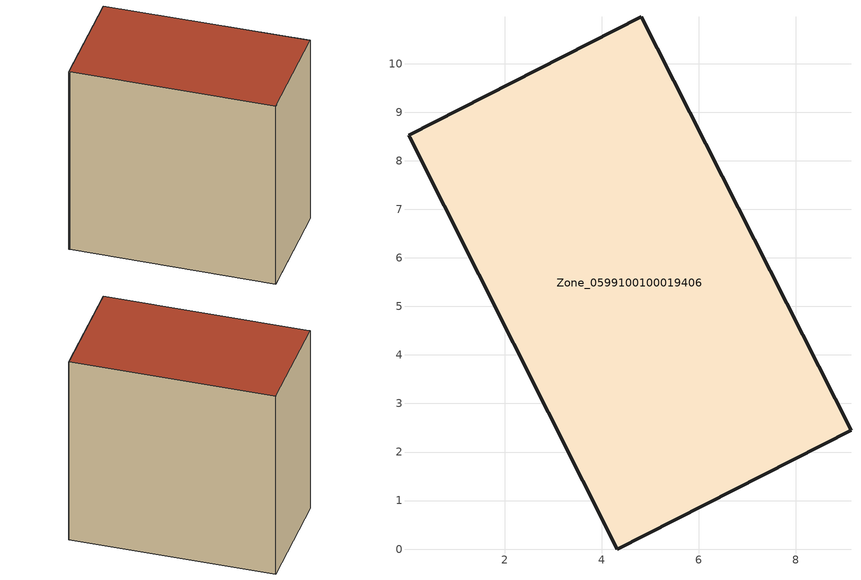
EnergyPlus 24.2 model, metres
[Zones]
Zone_0599100100019406
 floor ground (C_G): 0.04,8.48 0.02,8.53 4.82,10.96 9.14,2.45 4.32,0 z3.4
 wall outside (C_F): 9.14,2.45 4.82,10.96 0.02,8.53 0.04,8.48 4.32,0 9.14,2.45 z3.4:12.92
 roof outside (C_R): 0.02,8.53 0.04,8.48 4.32,0 9.14,2.45 4.82,10.96 z12.92
[BUILDING]
Pand.0599100100019406: North Axis=0; Terrain=City; Loads Convergence Tolerance Value=0.04; Temperature Convergence Tolerance Value=0.4; Solar Distribution=FullExterior; Maximum Number of Warmup Days=25; Minimum Number of Warmup Days=1
[Site:Location]
Rotterdam.The.Hague.AP_ZH_NLD Design_Conditions: Latitude=51.96; Longitude=4.45; Time Zone=1; Elevation=-4.5
[SITE:GROUNDTEMPERATURE:BUILDINGSURFACE]
18, 18, 18, 18, 18, 18, 18, 18, 18, 18, 18, 18
[MATERIAL] Thermal Absorptance=0.9; Solar Absorptance=0.7; Visible Absorptance=0.7
Name | Roughness | Thickness | Conductivity | Density | Specific Heat
G.TI.2015-2018 | MediumSmooth | 0.15 | 0.0428571 | 540 | 1210
F.TI.2015-2018 | Rough | 0.3 | 0.0666667 | 1920 | 840
R.TI.2015-2018 | MediumRough | 0.2 | 0.0333333 | 1500 | 1000
[CONSTRUCTION]
C_G: G.TI.2015-2018
C_F: F.TI.2015-2018
C_R: R.TI.2015-2018
[ZONE]
Zone_0599100100019406: Type=1; Multiplier=1; Ceiling Height=Autocalculate; Volume=Autocalculate; Floor Area=autocalculate; Part of Total Floor Area=Yes
[ZONEINFILTRATION:DESIGNFLOWRATE]
Infil_Zone_0599100100019406: Zone or ZoneList or Space or SpaceList=Zone_0599100100019406; Schedule=AlwaysOn; Design Flow Rate Calculation Method=Flow/Area; Flow Rate per Floor Area=0.0015; Constant Term Coefficient=1; Temperature Term Coefficient=0; Velocity Term Coefficient=0; Velocity Squared Term Coefficient=0
[HVACTEMPLATE:ZONE:IDEALLOADSAIRSYSTEM]
Zone_0599100100019406: Maximum Heating Supply Air Temperature=50; Minimum Cooling Supply Air Temperature=13; Maximum Heating Supply Air Humidity Ratio=0.0156; Minimum Cooling Supply Air Humidity Ratio=0.0077; Heating Limit=NoLimit; Cooling Limit=NoLimit; Dehumidification Control Type=ConstantSensibleHeatRatio; Cooling Sensible Heat Ratio=0.7; Dehumidification Setpoint=60; Humidification Control Type=None; Humidification Setpoint=30; Outdoor Air Method=None; Outdoor Air Flow Rate per Person=0.00944; Outdoor Air Flow Rate per Zone Floor Area=0; Outdoor Air Flow Rate per Zone=0; Demand Controlled Ventilation Type=None; Outdoor Air Economizer Type=NoEconomizer; Heat Recovery Type=None; Sensible Heat Recovery Effectiveness=0.7; Latent Heat Recovery Effectiveness=0.65
[ZONECONTROL:THERMOSTAT]
ThermostatControl_Zone_0599100100019406: Zone or ZoneList=Zone_0599100100019406; Control Type Schedule=DualSetpointControlType; Control 1=Thermostat_Zone_0599100100019406; Temperature Difference Between Cutout And Setpoint=0
[THERMOSTATSETPOINT:DUALSETPOINT]
Thermostat_Zone_0599100100019406: Heating Setpoint Temperature Schedule=HeatingSetpoint_Zone_0599100100019406; Cooling Setpoint Temperature Schedule=CoolingSetpoint_Zone_0599100100019406
[SCHEDULE:COMPACT]
HeatingSetpoint_Zone_0599100100019406: Through: 12/31, For: AllDays, Until: 24:00, 21
CoolingSetpoint_Zone_0599100100019406: Through: 12/31, For: AllDays, Until: 24:00, 24
DualSetpointControlType: Through: 12/31, For: AllDays, Until: 24:00, 4
AlwaysOn: Through: 12/31, For: AllDays, Until: 24:00, 1
